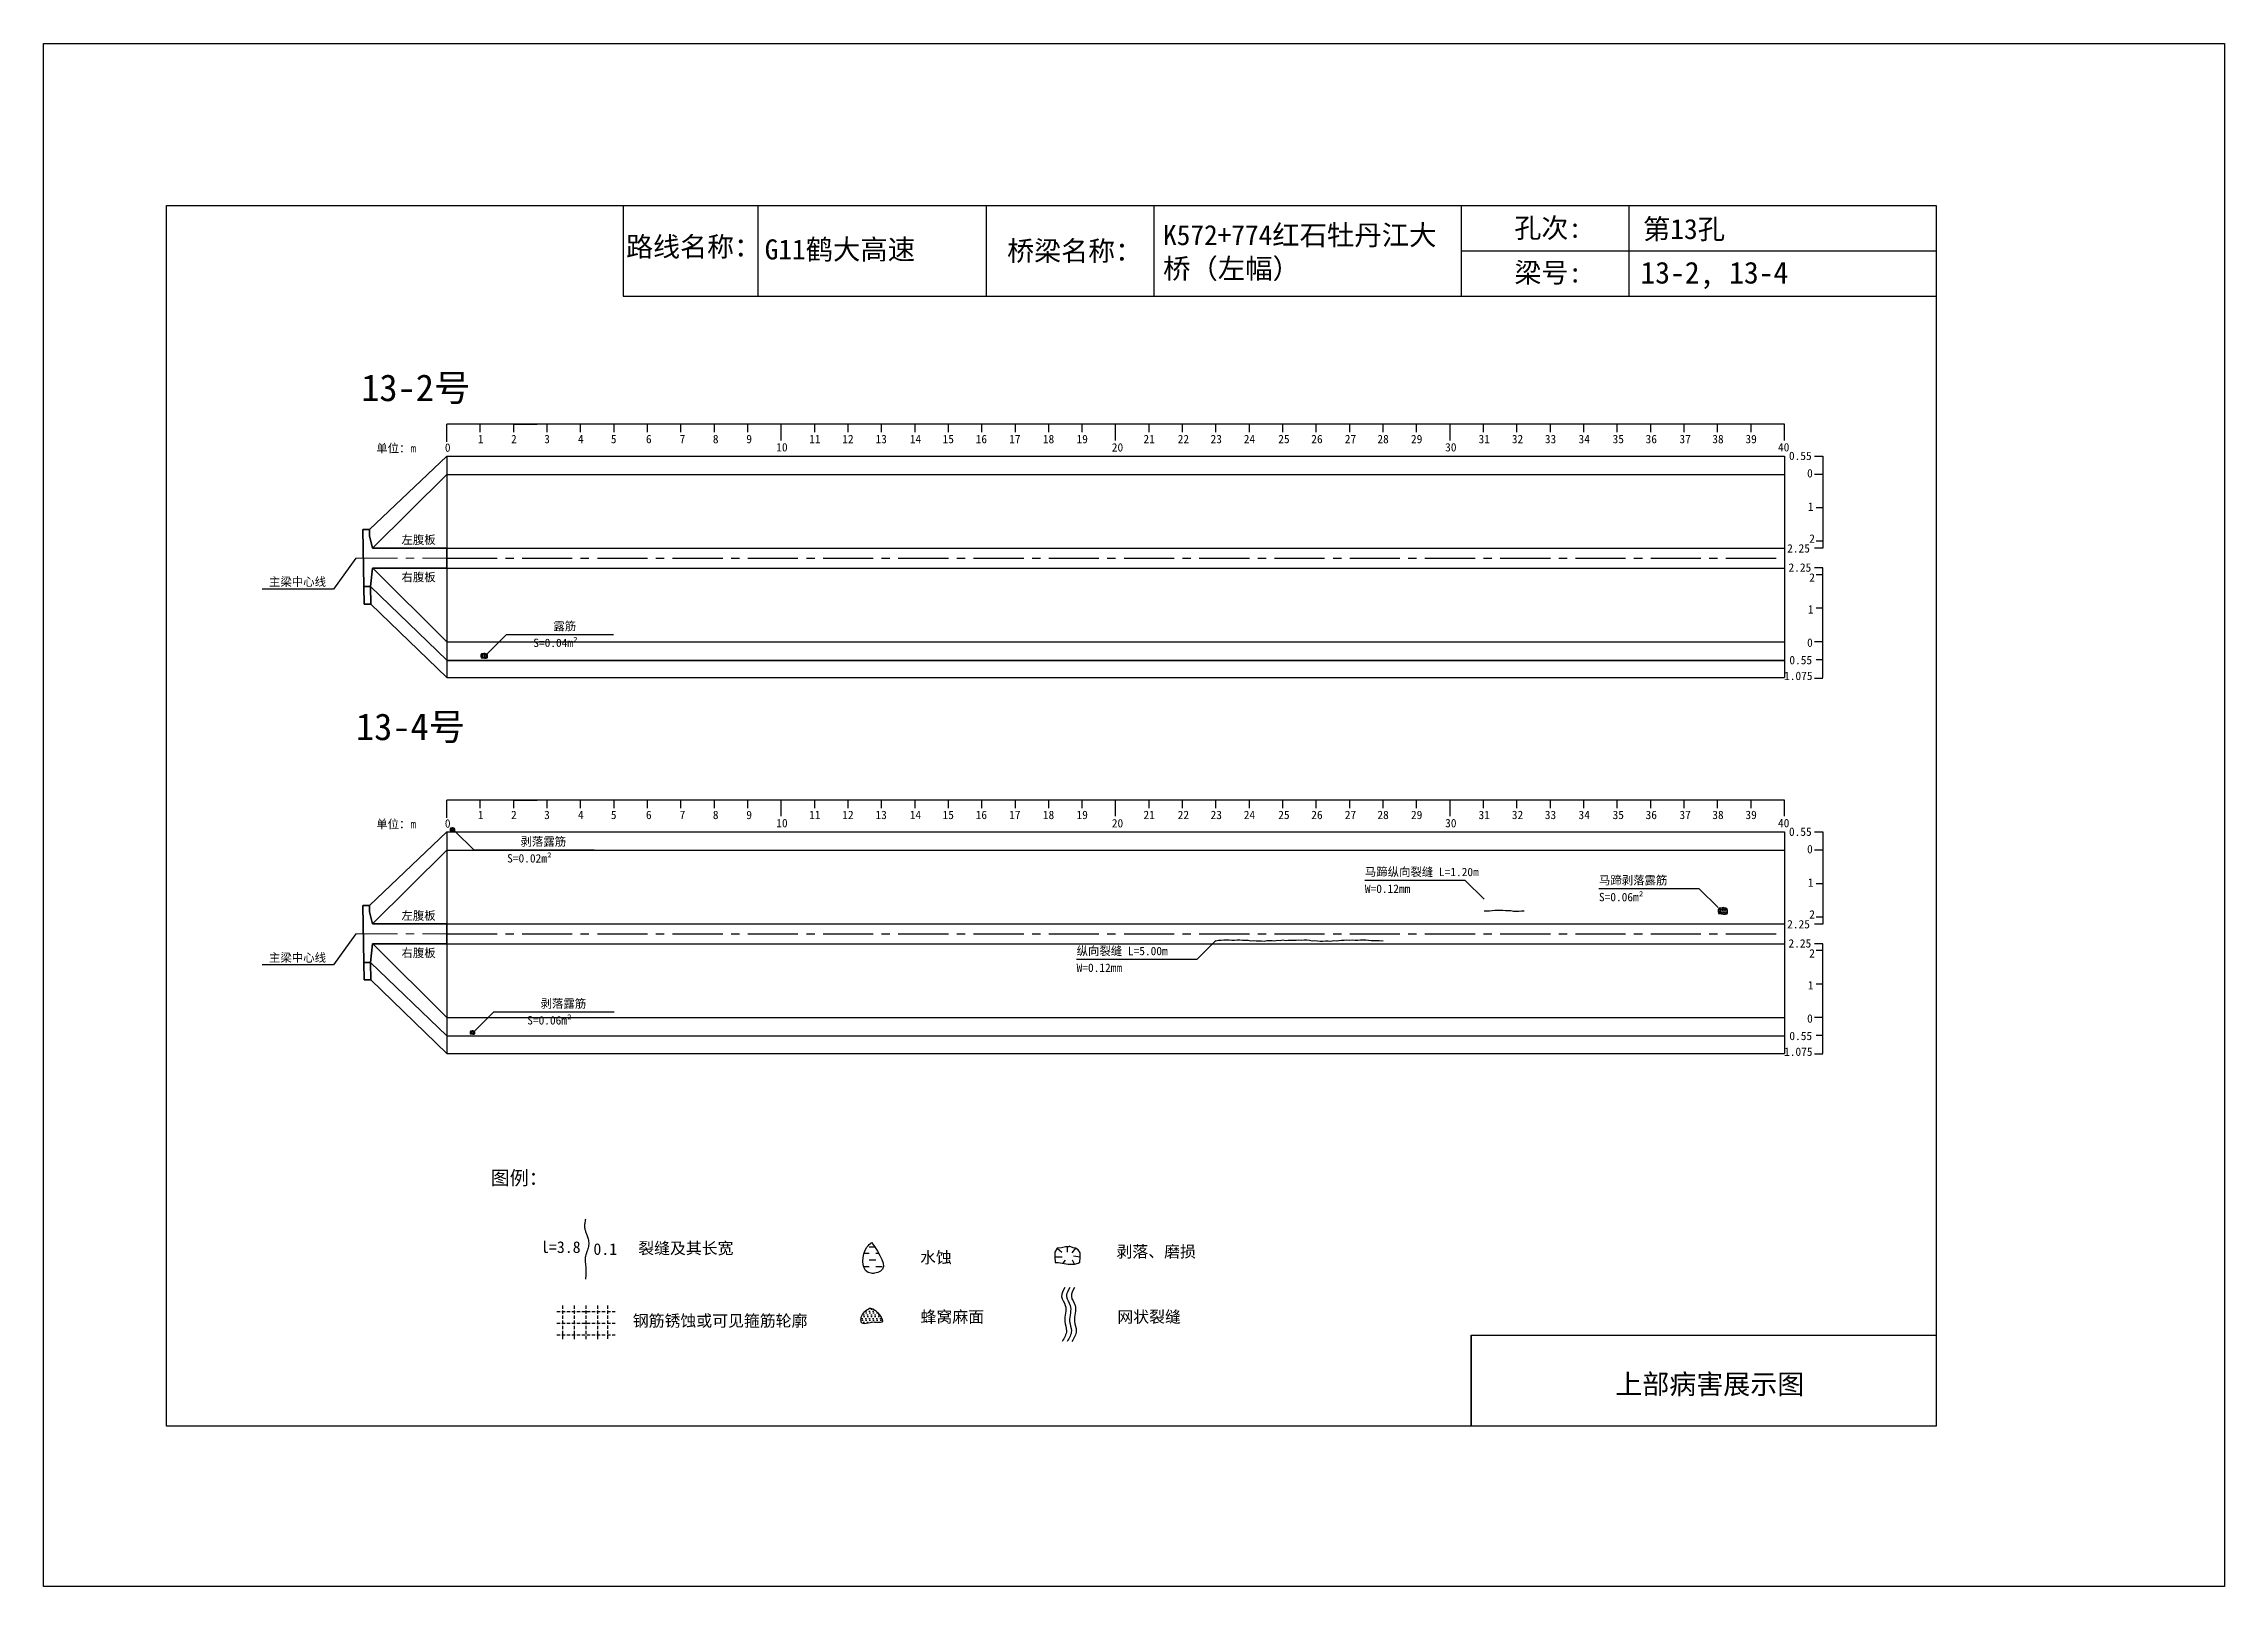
# Model space of a CAD drawing. Header units: millimetres. Extents: x -37 to 615, y -48 to 413.
import ezdxf

# ---------------------------------------------------------------- set-up
doc = ezdxf.new("R2010")
doc.units = ezdxf.units.MM
for name, pattern in [('CENTER', [2, 1.25, -0.25, 0.25, -0.25]), ('CENTER2', [1.125, 0.75, -0.125, 0.125, -0.125]), ('DASHED', [0.75, 0.5, -0.25])]:
    doc.linetypes.add(name, pattern=pattern)
for name, color, linetype in [('加固措施', 7, 'Continuous'), ('图层1', 7, 'Continuous'), ('病害', 5, 'Continuous'), ('轮廓', 3, 'Continuous')]:
    doc.layers.add(name, color=color, linetype=linetype)
doc.layers.add('虚线', color=7, linetype='Continuous', lineweight=30)
doc.styles.get("Standard").update_dxf_attribs({"font": ''})
doc.styles.add('汉字', font='')
doc.styles.get('Standard').set_extended_font_data('SimSun')
doc.styles.get('汉字').set_extended_font_data('SimSun')
pattern_1 = [(0, (-3997.7199, -288.9294), (0.55266586, 1.10533173), [0, -1.10533173])]
pattern_2 = [(0, (-6886.571, -700.7115), (0.55266586, 1.10533173), [0, -1.10533173])]
pattern_3 = [(0, (-3576.1421, -199.0757), (1.9895971, 1.9895971), [1.9895971, -1.9895971])]

# ---------------------------------------------------------------- blocks, each defined once
blk = doc.blocks.new('adfsd')
at = {"lineweight": -2, "ltscale": 0.5}
for p, q in [((1140.897, -3083.694), (1140.936, -3083.729)), ((1140.983, -3083.682), (1140.981, -3083.729)), ((1141.053, -3083.694), (1141.022, -3083.735)), ((1140.876, -3083.768), (1140.94, -3083.769)), ((1140.948, -3083.824), (1140.969, -3083.796)), ((1141.045, -3083.83), (1141.028, -3083.796)), ((1141.094, -3083.772), (1141.036, -3083.763))]:
    blk.add_line(p, q, dxfattribs=at)
blk.add_lwpolyline([(1141, -3083.682), (1140.967, -3083.682), (1140.934, -3083.69), (1140.897, -3083.694), (1140.876, -3083.727), (1140.876, -3083.768), (1140.88, -3083.818), (1140.905, -3083.818), (1140.991, -3083.83), (1141.045, -3083.83), (1141.078, -3083.822), (1141.09, -3083.814), (1141.094, -3083.772), (1141.094, -3083.735), (1141.078, -3083.707), (1141.053, -3083.694), (1141.033, -3083.69), (1141, -3083.678)], dxfattribs=at)
blk = doc.blocks.new('chi')
at = {"color": 0}
for p, q in [((1147.409, -3079.329), (1147.409, -3078.8)), ((1187.409, -3078.8), (1147.409, -3078.8)), ((1148.409, -3079.041), (1148.409, -3078.8)), ((1149.409, -3079.041), (1149.409, -3078.8)), ((1149.409, -3078.8), (1150.109, -3078.8)), ((1150.409, -3079.041), (1150.409, -3078.8)), ((1151.409, -3079.041), (1151.409, -3078.8)), ((1152.409, -3079.041), (1152.409, -3078.8)), ((1153.409, -3079.041), (1153.409, -3078.8)), ((1154.409, -3079.041), (1154.409, -3078.8)), ((1155.409, -3079.041), (1155.409, -3078.8)), ((1156.409, -3079.041), (1156.409, -3078.8)), ((1157.409, -3079.283), (1157.409, -3078.8)), ((1158.409, -3079.041), (1158.409, -3078.8)), ((1159.409, -3079.041), (1159.409, -3078.8)), ((1160.409, -3079.041), (1160.409, -3078.8)), ((1161.409, -3079.041), (1161.409, -3078.8)), ((1162.409, -3079.041), (1162.409, -3078.8)), ((1163.409, -3079.041), (1163.409, -3078.8)), ((1164.409, -3079.041), (1164.409, -3078.8)), ((1165.409, -3079.041), (1165.409, -3078.8)), ((1166.409, -3079.041), (1166.409, -3078.8)), ((1167.409, -3079.283), (1167.409, -3078.8)), ((1168.409, -3079.041), (1168.409, -3078.8)), ((1169.409, -3079.041), (1169.409, -3078.8)), ((1170.409, -3079.041), (1170.409, -3078.8)), ((1171.409, -3079.041), (1171.409, -3078.8)), ((1172.409, -3079.041), (1172.409, -3078.8)), ((1173.409, -3079.041), (1173.409, -3078.8)), ((1174.409, -3079.041), (1174.409, -3078.8)), ((1175.409, -3079.041), (1175.409, -3078.8)), ((1176.409, -3079.041), (1176.409, -3078.8)), ((1177.409, -3079.283), (1177.409, -3078.8)), ((1178.409, -3079.041), (1178.409, -3078.8)), ((1179.409, -3079.041), (1179.409, -3078.8)), ((1180.409, -3079.041), (1180.409, -3078.8)), ((1181.409, -3079.041), (1181.409, -3078.8)), ((1182.409, -3079.041), (1182.409, -3078.8)), ((1183.409, -3079.041), (1183.409, -3078.8)), ((1184.409, -3079.041), (1184.409, -3078.8)), ((1185.409, -3079.041), (1185.409, -3078.8)), ((1186.409, -3079.041), (1186.409, -3078.8)), ((1187.409, -3079.283), (1187.409, -3078.8))]:
    blk.add_line(p, q, dxfattribs=at)
for s, p in [('0', (1147.349, -3079.623)), ('1', (1148.339, -3079.368)), ('2', (1149.328, -3079.368)), ('3', (1150.319, -3079.368)), ('4', (1151.329, -3079.368)), ('5', (1152.313, -3079.368)), ('6', (1153.363, -3079.368)), ('7', (1154.37, -3079.368)), ('8', (1155.363, -3079.368)), ('9', (1156.363, -3079.368)), ('10', (1157.259, -3079.613)), ('11', (1158.242, -3079.368)), ('12', (1159.233, -3079.368)), ('13', (1160.227, -3079.368)), ('14', (1161.252, -3079.368)), ('15', (1162.233, -3079.368)), ('16', (1163.223, -3079.368)), ('17', (1164.224, -3079.368)), ('18', (1165.232, -3079.368)), ('19', (1166.238, -3079.368)), ('20', (1167.294, -3079.617)), ('21', (1168.24, -3079.368)), ('22', (1169.264, -3079.368)), ('23', (1170.247, -3079.368)), ('24', (1171.24, -3079.368)), ('25', (1172.271, -3079.368)), ('26', (1173.258, -3079.368)), ('27', (1174.261, -3079.368)), ('28', (1175.236, -3079.368)), ('29', (1176.24, -3079.368)), ('30', (1177.262, -3079.613)), ('31', (1178.261, -3079.368)), ('32', (1179.256, -3079.368)), ('33', (1180.243, -3079.368)), ('34', (1181.251, -3079.368)), ('35', (1182.269, -3079.368)), ('36', (1183.256, -3079.368)), ('37', (1184.269, -3079.368)), ('38', (1185.251, -3079.368)), ('39', (1186.242, -3079.368)), ('40', (1187.216, -3079.613))]:
    blk.add_text(s, height=0.25).set_placement(p)
blk = doc.blocks.new('kopp')
at = {"color": 0}
for p, q in [((1188.308, -3078.25), (1188.558, -3078.25)), ((1188.558, -3078.25), (1188.558, -3078.8)), ((1188.558, -3078.8), (1188.308, -3078.8)), ((1188.558, -3078.8), (1188.558, -3079.8)), ((1188.558, -3079.8), (1188.358, -3079.8)), ((1188.558, -3079.8), (1188.558, -3079.8)), ((1188.558, -3079.8), (1188.558, -3080.8)), ((1188.558, -3081.009), (1188.308, -3081.009)), ((1188.558, -3080.8), (1188.358, -3080.8)), ((1188.558, -3080.8), (1188.558, -3081.009)), ((1188.558, -3081.592), (1188.308, -3081.592)), ((1188.558, -3081.8), (1188.358, -3081.8)), ((1188.558, -3081.8), (1188.558, -3081.592)), ((1188.558, -3082.8), (1188.558, -3081.8)), ((1188.558, -3082.8), (1188.358, -3082.8)), ((1188.558, -3083.8), (1188.558, -3082.8)), ((1188.558, -3082.8), (1188.558, -3082.8)), ((1188.558, -3083.8), (1188.308, -3083.8)), ((1188.558, -3084.875), (1188.558, -3083.8)), ((1188.558, -3084.338), (1188.358, -3084.338)), ((1188.308, -3084.888), (1188.558, -3084.888))]:
    blk.add_line(p, q, dxfattribs=at)
for s, p in [('0.55', (1187.543, -3078.37)), ('0', (1188.086, -3078.891)), ('1', (1188.109, -3079.89)), ('2', (1188.15, -3080.842)), ('2.25', (1187.49, -3081.135)), ('2.25', (1187.53, -3081.708)), ('2', (1188.15, -3082.006)), ('1', (1188.109, -3082.959)), ('0', (1188.086, -3083.954)), ('0.55', (1187.556, -3084.474)), ('1.075', (1187.398, -3084.946))]:
    blk.add_text(s, height=0.25).set_placement(p)

msp = doc.modelspace()

# ---------------------------------------------------------------- hatches: boundary and pattern name
at = {"layer": '加固措施', "lineweight": -2}
h = msp.add_hatch(dxfattribs=at)
h.set_pattern_fill('DASH', color=256, scale=0.626645)
h.set_pattern_definition(pattern_3)
edge = h.paths.add_edge_path()
edge.add_spline(control_points=[(210.85, 54.88), (210.36, 54.45), (208.03, 52.39), (207.41, 44.9), (216.74, 46.23), (213.29, 51.3), (210.85, 54.88)], knot_values=[0, 0, 0, 0, 3.237042, 15.187225, 21.182779, 35.601669, 35.601669, 35.601669, 35.601669], degree=3, periodic=0)
h = msp.add_hatch(dxfattribs=at)
h.set_pattern_fill('DASH', color=256, scale=0.626645)
h.set_pattern_definition(pattern_3)
edge = h.paths.add_edge_path()
edge.add_spline(control_points=[(210.85, 54.88), (210.36, 54.45), (208.03, 52.39), (207.41, 44.9), (216.74, 46.23), (213.29, 51.3), (210.85, 54.88)], knot_values=[0, 0, 0, 0, 3.237042, 15.187225, 21.182779, 35.601669, 35.601669, 35.601669, 35.601669], degree=3, periodic=0)
h = msp.add_hatch(dxfattribs=at)
h.set_pattern_fill('DOTS', scale=0.696272)
h.set_pattern_definition(pattern_1)
edge = h.paths.add_edge_path()
edge.add_spline(control_points=[(210.19, 35.22), (209.15, 34.51), (207.68, 33.49), (207.52, 29.75), (211, 31.47), (215.72, 30.12), (212.21, 35.3), (210.31, 35.22), (210.19, 35.22)], knot_values=[0, 0, 0, 0, 5.205471, 7.397577, 12.944796, 16.169923, 23.88441, 24.400432, 24.400432, 24.400432, 24.400432], degree=3, periodic=0)
h = msp.add_hatch(dxfattribs=at)
h.set_pattern_fill('DOTS', scale=0.696272)
h.set_pattern_definition(pattern_1)
edge = h.paths.add_edge_path()
edge.add_spline(control_points=[(210.19, 35.22), (209.15, 34.51), (207.68, 33.49), (207.52, 29.75), (211, 31.47), (215.72, 30.12), (212.21, 35.3), (210.31, 35.22), (210.19, 35.22)], knot_values=[0, 0, 0, 0, 5.205471, 7.397577, 12.944796, 16.169923, 23.88441, 24.400432, 24.400432, 24.400432, 24.400432], degree=3, periodic=0)
at = {"layer": '病害', "lineweight": -2}
h = msp.add_hatch(dxfattribs=at)
h.set_pattern_fill('DOTS', color=4, scale=0.696272, style=0)
h.set_pattern_definition(pattern_2)
edge = h.paths.add_edge_path()
edge.add_spline(control_points=[(210.19, 35.22), (209.15, 34.51), (207.68, 33.49), (207.52, 29.75), (211, 31.47), (215.72, 30.12), (212.21, 35.3), (210.31, 35.22), (210.19, 35.22)], knot_values=[0, 0, 0, 0, 1.041094, 1.479515, 2.588959, 3.233985, 4.776882, 4.880086, 4.880086, 4.880086, 4.880086], degree=3, periodic=0)
h = msp.add_hatch(dxfattribs=at)
h.set_pattern_fill('DOTS', color=4, scale=0.696272, style=0)
h.set_pattern_definition(pattern_2)
edge = h.paths.add_edge_path()
edge.add_spline(control_points=[(210.19, 35.22), (209.15, 34.51), (207.68, 33.49), (207.52, 29.75), (211, 31.47), (215.72, 30.12), (212.21, 35.3), (210.31, 35.22), (210.19, 35.22)], knot_values=[0, 0, 0, 0, 1.041094, 1.479515, 2.588959, 3.233985, 4.776882, 4.880086, 4.880086, 4.880086, 4.880086], degree=3, periodic=0)

# ---------------------------------------------------------------- linework, layer by layer
at = {"color": 0, "linetype": 'ByBlock'}
for p, q in [((0, 364.85), (529.17, 364.85)), ((0, 0), (0, 364.85)), ((136.5, 364.85), (136.5, 337.72)), ((245.1, 364.85), (245.1, 337.72)), ((387.13, 364.85), (387.13, 337.72)), ((437.29, 364.79), (437.29, 337.66)), ((529.17, 364.85), (529.17, 0)), ((136.5, 337.72), (529.17, 337.72)), ((390.12, 0), (390.12, 27.12)), ((390.12, 27.12), (529.17, 27.12)), ((529.17, 0), (0, 0))]:
    msp.add_line(p, q, dxfattribs=at)
at = {"color": 0}
for p, q in [((60.65, 267.93), (83.82, 289.93)), ((83.82, 289.93), (83.82, 223.68)), ((83.82, 289.93), (483.82, 289.93)), ((483.82, 289.93), (483.82, 223.68)), ((61.57, 262.43), (83.82, 284.43)), ((83.82, 262.43), (483.82, 262.43)), ((483.82, 262.43), (483.82, 259.43)), ((56.57, 259.43), (49.96, 250.17)), ((61.64, 256.43), (83.82, 234.43)), ((83.82, 256.43), (483.82, 256.43)), ((49.96, 250.17), (28.63, 250.17)), ((60.99, 250.93), (83.82, 228.93)), ((61.09, 245.68), (83.82, 223.68)), ((83.82, 234.43), (483.82, 234.43)), ((83.82, 228.93), (483.82, 228.93)), ((83.82, 228.81), (483.82, 228.81)), ((83.82, 223.68), (483.82, 223.68)), ((60.65, 155.59), (83.82, 177.59)), ((83.82, 177.59), (83.82, 111.34)), ((83.82, 177.59), (483.82, 177.59)), ((483.82, 177.59), (483.82, 111.34)), ((61.57, 150.08), (83.82, 172.09)), ((83.82, 172.09), (483.82, 172.09)), ((83.82, 150.09), (483.82, 150.09)), ((483.82, 150.09), (483.82, 147.09)), ((56.57, 147.09), (49.96, 137.83)), ((61.64, 144.09), (83.82, 122.09)), ((83.82, 144.09), (483.82, 144.09)), ((49.96, 137.83), (28.63, 137.83)), ((60.99, 138.59), (83.82, 116.59)), ((61.09, 133.34), (83.82, 111.34)), ((83.82, 122.09), (483.82, 122.09)), ((83.82, 116.59), (483.82, 116.59)), ((83.82, 111.34), (483.82, 111.34))]:
    msp.add_line(p, q, dxfattribs=at)
msp.add_line((83.82, 284.43), (483.82, 284.43))
at = {"color": 1, "linetype": 'CENTER2', "ltscale": 20}
for p, q in [((83.82, 259.43), (483.82, 259.43)), ((83.82, 147.09), (483.82, 147.09))]:
    msp.add_line(p, q, dxfattribs=at)
at = {"color": 1, "linetype": 'DASHED'}
for p, q in [((94, 230.58), (96, 230.58)), ((94, 230.23), (96, 230.23)), ((94, 229.88), (96, 229.88)), ((94.5, 229.53), (94.5, 230.93)), ((95, 229.53), (95, 230.93)), ((95.5, 229.53), (95.5, 230.93)), ((84.8, 178.57), (86.19, 178.57)), ((84.8, 178.32), (86.19, 178.32)), ((84.8, 178.08), (86.19, 178.08)), ((85.15, 177.84), (85.15, 178.81)), ((85.5, 177.84), (85.5, 178.81)), ((85.85, 177.84), (85.85, 178.81)), ((464, 154.46), (466.79, 154.46)), ((464, 153.97), (466.79, 153.97)), ((464, 153.49), (466.79, 153.49)), ((464.7, 153), (464.7, 154.95)), ((465.39, 153), (465.39, 154.95)), ((466.09, 153), (466.09, 154.95)), ((90.8, 117.86), (92.19, 117.86)), ((90.8, 117.62), (92.19, 117.62)), ((91.15, 117.13), (91.15, 118.11)), ((91.5, 117.13), (91.5, 118.11)), ((91.85, 117.13), (91.85, 118.11)), ((90.8, 117.38), (92.19, 117.38))]:
    msp.add_line(p, q, dxfattribs=at)
at = {"color": 7}
for p, q in [((94, 230.1), (94.59, 230.09)), ((94.19, 230.78), (94.55, 230.46)), ((94.66, 229.59), (94.85, 229.85)), ((94.98, 230.89), (94.96, 230.46)), ((95.62, 230.78), (95.34, 230.41)), ((95.55, 229.53), (95.39, 229.85)), ((96, 230.06), (95.47, 230.15)), ((84.8, 178.23), (85.21, 178.23)), ((84.93, 178.71), (85.18, 178.49)), ((85.26, 177.88), (85.39, 178.06)), ((85.48, 178.78), (85.47, 178.49)), ((85.93, 178.71), (85.73, 178.45)), ((85.88, 177.84), (85.77, 178.06)), ((86.19, 178.21), (85.82, 178.26)), ((464, 153.79), (464.82, 153.78)), ((464.26, 154.74), (464.77, 154.3)), ((464.92, 153.08), (465.19, 153.44)), ((465.37, 154.89), (465.34, 154.3)), ((466.26, 154.74), (465.86, 154.22)), ((466.16, 153), (465.94, 153.44)), ((466.79, 153.74), (466.04, 153.85)), ((90.8, 117.53), (91.21, 117.52)), ((90.93, 118), (91.18, 117.78)), ((91.48, 118.08), (91.47, 117.78)), ((91.93, 118), (91.73, 117.74)), ((92.19, 117.5), (91.82, 117.56)), ((91.26, 117.17), (91.39, 117.35)), ((91.88, 117.13), (91.77, 117.35))]:
    msp.add_line(p, q, dxfattribs=at)
at = {"color": 1, "linetype": 'DASHED', "ltscale": 2}
for p, q in [((116.71, 34.25), (134.11, 34.25)), ((116.71, 34.25), (134.11, 34.25)), ((118.45, 35.99), (118.45, 25.55)), ((118.45, 35.99), (118.45, 25.55)), ((121.93, 35.99), (121.93, 25.55)), ((121.93, 35.99), (121.93, 25.55)), ((125.41, 35.99), (125.41, 25.55)), ((125.41, 35.99), (125.41, 25.55)), ((128.89, 35.99), (128.89, 25.55)), ((128.89, 35.99), (128.89, 25.55)), ((131.87, 36.02), (131.87, 25.57)), ((131.87, 36.02), (131.87, 25.57)), ((116.71, 30.77), (134.11, 30.77)), ((116.71, 30.77), (134.11, 30.77)), ((116.71, 27.29), (134.11, 27.29)), ((116.71, 27.29), (134.11, 27.29))]:
    msp.add_line(p, q, dxfattribs=at)
at = {"color": 3, "linetype": 'ByBlock'}
msp.add_lwpolyline([(-36.77, 413.19), (615.38, 413.19), (615.38, -47.93), (-36.77, -47.93)], close=True, dxfattribs=at)
at = {"color": 7}
for points in [[(96, 230.93), (101.66, 236.59), (133.66, 236.59)], [(95.13, 230.89), (94.83, 230.89), (94.53, 230.82), (94.19, 230.78), (94, 230.48), (94, 230.1), (94.04, 229.65), (94.26, 229.65), (95.06, 229.53), (95.55, 229.53), (95.85, 229.61), (95.96, 229.69), (96, 230.06), (96, 230.4), (95.85, 230.67), (95.62, 230.78), (95.43, 230.82), (95.13, 230.93)], [(85.59, 178.78), (85.38, 178.78), (85.17, 178.73), (84.93, 178.71), (84.8, 178.5), (84.8, 178.23), (84.83, 177.92), (84.98, 177.92), (85.54, 177.84), (85.88, 177.84), (86.09, 177.89), (86.17, 177.94), (86.19, 178.21), (86.19, 178.44), (86.09, 178.63), (85.93, 178.71), (85.8, 178.73), (85.59, 178.81)], [(86.19, 177.84), (91.85, 172.18), (127.85, 172.18)], [(394, 157.45), (388.34, 163.1), (358.34, 163.1)], [(464, 154.95), (458.34, 160.6), (428.34, 160.6)], [(394, 153.94), (394.8, 153.98), (395.6, 153.96), (396.4, 154.09), (397.2, 154.18), (398, 154.19), (398.8, 154.17), (399.6, 154.2), (400.4, 154.13), (401.2, 154.13), (402, 154.04), (402.8, 153.93), (403.6, 153.9), (404.4, 153.85), (405.2, 153.95), (406, 153.97)], [(465.58, 154.89), (465.16, 154.89), (464.74, 154.79), (464.26, 154.74), (464, 154.31), (464, 153.79), (464.05, 153.16), (464.37, 153.16), (465.47, 153), (466.16, 153), (466.58, 153.11), (466.74, 153.21), (466.79, 153.74), (466.79, 154.21), (466.58, 154.58), (466.26, 154.74), (466, 154.79), (465.58, 154.95)], [(313.8, 145.13), (308.14, 139.48), (272.14, 139.48)], [(313.8, 145.04), (314.6, 145.19), (315.4, 145.19), (316.2, 145.3), (317, 145.28), (317.8, 145.3), (318.6, 145.2), (319.4, 145.24), (320.2, 145.36), (321, 145.28), (321.8, 145.21), (322.6, 145.22), (323.4, 145.19), (324.2, 145), (325, 145.15), (325.8, 145.05), (326.6, 144.99), (327.4, 145.02), (328.2, 144.95), (329, 145.07), (329.8, 145.07), (330.6, 145.07), (331.4, 145.01), (332.2, 145.21), (333, 145.14), (333.8, 145.27), (334.6, 145.14), (335.4, 145.18), (336.2, 145.2), (337, 145.22), (337.8, 145.25), (338.6, 145.31), (339.4, 145.22), (340.2, 145.31), (341, 145.27), (341.8, 145.22), (342.6, 145.06), (343.4, 145.1), (344.2, 145.05), (345, 144.94), (345.8, 144.95), (346.6, 144.99), (347.4, 144.99), (348.2, 144.94), (349, 145.11), (349.8, 144.99), (350.6, 145.12), (351.4, 145.17), (352.2, 145.19), (353, 145.28), (353.8, 145.25), (354.6, 145.33), (355.4, 145.19), (356.2, 145.19), (357, 145.31), (357.8, 145.28), (358.6, 145.27), (359.4, 145.26), (360.2, 145.15), (361, 145.16), (361.8, 145.09), (362.6, 145.08), (363.4, 144.98), (363.8, 145.13)], [(91.59, 118.08), (91.38, 118.08), (91.17, 118.03), (90.93, 118), (90.8, 117.79), (90.8, 117.53), (90.83, 117.21), (90.98, 117.21), (91.54, 117.13), (91.88, 117.13), (92.09, 117.19), (92.17, 117.24), (92.19, 117.5), (92.19, 117.74), (92.09, 117.92), (91.93, 118), (91.8, 118.03), (91.59, 118.11)], [(92.19, 118.11), (97.85, 123.76), (133.85, 123.76)]]:
    msp.add_lwpolyline(points, dxfattribs=at)
for points in [[(268.59, 41.36), (268.08, 40.47), (267.03, 38.67), (269.71, 35.55), (267.97, 31.9), (269.63, 28.26), (268.46, 26.35), (267.82, 25.31)], [(268.59, 41.36), (268.08, 40.47), (267.03, 38.67), (269.71, 35.55), (267.97, 31.9), (269.63, 28.26), (268.46, 26.35), (267.82, 25.31)], [(270.07, 41.36), (269.55, 40.47), (268.51, 38.67), (271.18, 35.55), (269.44, 31.9), (271.1, 28.26), (269.94, 26.35), (269.3, 25.31)], [(270.07, 41.36), (269.55, 40.47), (268.51, 38.67), (271.18, 35.55), (269.44, 31.9), (271.1, 28.26), (269.94, 26.35), (269.3, 25.31)], [(271.52, 41.36), (271, 40.47), (269.96, 38.67), (272.63, 35.55), (270.89, 31.9), (272.55, 28.26), (271.39, 26.35), (270.75, 25.31)], [(271.52, 41.36), (271, 40.47), (269.96, 38.67), (272.63, 35.55), (270.89, 31.9), (272.55, 28.26), (271.39, 26.35), (270.75, 25.31)]]:
    msp.add_open_spline(points, degree=3, knots=[0, 0, 0, 0, 2.808133, 5.677796, 10.461234, 13.324406, 16.732801, 16.732801, 16.732801, 16.732801])
at = {"lineweight": -2}
msp.add_open_spline([(210.19, 35.22), (209.15, 34.51), (207.68, 33.49), (207.52, 29.75), (211, 31.47), (215.72, 30.12), (212.21, 35.3), (210.31, 35.22), (210.19, 35.22)], degree=3, knots=[0, 0, 0, 0, 3.624423, 5.150725, 9.013098, 11.258664, 16.630045, 16.989336, 16.989336, 16.989336, 16.989336], dxfattribs=at)
msp.add_open_spline([(210.19, 35.22), (209.15, 34.51), (207.68, 33.49), (207.52, 29.75), (211, 31.47), (215.72, 30.12), (212.21, 35.3), (210.31, 35.22), (210.19, 35.22)], degree=3, knots=[0, 0, 0, 0, 3.624423, 5.150725, 9.013098, 11.258664, 16.630045, 16.989336, 16.989336, 16.989336, 16.989336], dxfattribs=at)
at = {"layer": '加固措施', "lineweight": -2}
msp.add_open_spline([(210.85, 54.88), (210.36, 54.45), (208.03, 52.39), (207.41, 44.9), (216.74, 46.23), (213.29, 51.3), (210.85, 54.88)], degree=3, knots=[0, 0, 0, 0, 2.028466, 9.51698, 13.274057, 22.309569, 22.309569, 22.309569, 22.309569], dxfattribs=at)
msp.add_open_spline([(210.85, 54.88), (210.36, 54.45), (208.03, 52.39), (207.41, 44.9), (216.74, 46.23), (213.29, 51.3), (210.85, 54.88)], degree=3, knots=[0, 0, 0, 0, 2.028466, 9.51698, 13.274057, 22.309569, 22.309569, 22.309569, 22.309569], dxfattribs=at)
at = {"layer": '图层1', "lineweight": -2}
msp.add_open_spline([(125.25, 61.82), (125.22, 61.61), (125.18, 61.39), (125.07, 60.75), (125.02, 60.35), (124.99, 59.78), (125, 59.6), (125.02, 59.31), (125.03, 59.21), (125.06, 59), (125.09, 58.89), (125.19, 58.51), (125.29, 58.21), (125.54, 57.57), (125.69, 57.22), (125.96, 56.46), (126.09, 56.04), (126.21, 55.34), (126.24, 55.06), (126.25, 54.51), (126.23, 54.25), (126.16, 53.74), (126.11, 53.5), (126, 53.03), (125.93, 52.81), (125.76, 52.25), (125.64, 51.93), (125.45, 51.33), (125.36, 51.04), (125.27, 50.66), (125.24, 50.54), (125.21, 50.32), (125.2, 50.23), (125.18, 50.03), (125.17, 49.92), (125.17, 49.54), (125.18, 49.25), (125.23, 48.62), (125.27, 48.29), (125.33, 47.7), (125.35, 47.46), (125.38, 47), (125.39, 46.78), (125.4, 46.36), (125.4, 46.16), (125.39, 45.54), (125.37, 45.14), (125.32, 44.45), (125.3, 44.15), (125.27, 43.85)], degree=3, knots=[0, 0, 0, 0, 0.93103, 0.93103, 2.904338, 2.904338, 3.933552, 3.933552, 4.598026, 4.598026, 5.2625, 5.2625, 6.799065, 6.799065, 8.335629, 8.335629, 9.872194, 9.872194, 10.744529, 10.744529, 11.616864, 11.616864, 12.4892, 12.4892, 13.361535, 13.361535, 14.755665, 14.755665, 16.149795, 16.149795, 16.835641, 16.835641, 17.410365, 17.410365, 17.98509, 17.98509, 19.45733, 19.45733, 20.929571, 20.929571, 21.910052, 21.910052, 22.722819, 22.722819, 23.535585, 23.535585, 25.161117, 25.161117, 26.428502, 26.428502, 26.428502, 26.428502], dxfattribs=at)
msp.add_open_spline([(125.25, 61.82), (125.22, 61.61), (125.18, 61.39), (125.07, 60.75), (125.02, 60.35), (124.99, 59.78), (125, 59.6), (125.02, 59.31), (125.03, 59.21), (125.06, 59), (125.09, 58.89), (125.19, 58.51), (125.29, 58.21), (125.54, 57.57), (125.69, 57.22), (125.96, 56.46), (126.09, 56.04), (126.21, 55.34), (126.24, 55.06), (126.25, 54.51), (126.23, 54.25), (126.16, 53.74), (126.11, 53.5), (126, 53.03), (125.93, 52.81), (125.76, 52.25), (125.64, 51.93), (125.45, 51.33), (125.36, 51.04), (125.27, 50.66), (125.24, 50.54), (125.21, 50.32), (125.2, 50.23), (125.18, 50.03), (125.17, 49.92), (125.17, 49.54), (125.18, 49.25), (125.23, 48.62), (125.27, 48.29), (125.33, 47.7), (125.35, 47.46), (125.38, 47), (125.39, 46.78), (125.4, 46.36), (125.4, 46.16), (125.39, 45.54), (125.37, 45.14), (125.32, 44.45), (125.3, 44.15), (125.27, 43.85)], degree=3, knots=[0, 0, 0, 0, 0.93103, 0.93103, 2.904338, 2.904338, 3.933552, 3.933552, 4.598026, 4.598026, 5.2625, 5.2625, 6.799065, 6.799065, 8.335629, 8.335629, 9.872194, 9.872194, 10.744529, 10.744529, 11.616864, 11.616864, 12.4892, 12.4892, 13.361535, 13.361535, 14.755665, 14.755665, 16.149795, 16.149795, 16.835641, 16.835641, 17.410365, 17.410365, 17.98509, 17.98509, 19.45733, 19.45733, 20.929571, 20.929571, 21.910052, 21.910052, 22.722819, 22.722819, 23.535585, 23.535585, 25.161117, 25.161117, 26.428502, 26.428502, 26.428502, 26.428502], dxfattribs=at)
at = {"layer": '病害', "color": 5}
for p, q in [((136.5, 364.85), (136.5, 337.72)), ((245.1, 364.85), (245.1, 337.72)), ((387.13, 364.85), (387.13, 337.72)), ((529.17, 364.85), (529.17, 337.72)), ((136.5, 337.72), (386.58, 337.72)), ((386.58, 337.72), (529.17, 337.72)), ((390.12, 27.12), (529.17, 27.12)), ((390.12, 27.12), (390.12, 0)), ((529.17, 27.12), (529.17, 0))]:
    msp.add_line(p, q, dxfattribs=at)
at = {"layer": '病害', "color": 0}
for p, q in [((176.83, 364.85), (176.83, 337.72)), ((295.25, 364.85), (295.25, 337.72)), ((387.14, 351.23), (529.17, 351.23))]:
    msp.add_line(p, q, dxfattribs=at)
at = {"layer": '虚线', "linetype": 'CENTER', "lineweight": 18, "ltscale": 10}
for p, q in [((56.57, 259.43), (83.82, 259.43)), ((56.57, 147.09), (83.82, 147.09))]:
    msp.add_line(p, q, dxfattribs=at)
at = {"layer": '轮廓', "color": 5, "lineweight": 35}
for p, q in [((58.99, 250.93), (58.65, 267.93)), ((58.65, 267.93), (60.65, 267.93)), ((60.69, 266.05), (60.65, 267.93)), ((61.57, 262.43), (60.69, 266.05)), ((83.82, 262.43), (61.57, 262.43)), ((83.82, 256.43), (83.82, 262.43)), ((60.99, 250.93), (61.63, 256.43)), ((83.82, 256.43), (61.63, 256.43)), ((58.99, 250.93), (60.99, 250.93)), ((59.09, 245.68), (58.99, 250.93)), ((61.09, 245.68), (60.99, 250.93)), ((59.09, 245.68), (61.09, 245.68)), ((58.99, 138.59), (58.65, 155.59)), ((58.65, 155.59), (60.65, 155.59)), ((60.69, 153.71), (60.65, 155.59)), ((61.57, 150.08), (60.69, 153.71)), ((83.82, 150.08), (61.57, 150.08)), ((83.82, 144.08), (83.82, 150.08)), ((60.99, 138.59), (61.63, 144.09)), ((83.82, 144.09), (61.63, 144.09)), ((58.99, 138.59), (60.99, 138.59)), ((59.09, 133.34), (58.99, 138.59)), ((61.09, 133.34), (60.99, 138.59)), ((59.09, 133.34), (61.09, 133.34))]:
    msp.add_line(p, q, dxfattribs=at)

# ---------------------------------------------------------------- block references
at = {"color": 0}
for name, p, xscale, yscale, zscale in [('chi', (-11390.27, 31087.43), 9.999999999994273, 9.999999999994273, 9.999999999994273), ('kopp', (-11390.27, 31072.43), 9.999999999994273, 9.999999999994273, 9.999999999994273), ('chi', (-11390.27, 30975.09), 9.999999999994273, 9.999999999994273, 9.999999999994273), ('kopp', (-11390.27, 30960.09), 9.999999999994273, 9.999999999994273, 9.999999999994273), ('adfsd', (-39452.38, 107407.64), 34.81359766870787, 34.81359766870787, 34.81359766870787), ('adfsd', (-39452.38, 107407.64), 34.81359766870787, 34.81359766870787, 34.81359766870787)]:
    msp.add_blockref(name, p, dxfattribs=dict(at, xscale=xscale, yscale=yscale, zscale=zscale))

# ---------------------------------------------------------------- texts
for s, p in [('单位：m', (62.7, 290.99)), ('左腹板', (70.24, 263.64)), ('右腹板', (70.24, 252.47)), ('主梁中心线', (30.63, 251.08)), ('单位：m', (62.7, 178.65)), ('左腹板', (70.24, 151.3)), ('主梁中心线', (30.63, 138.73)), ('右腹板', (70.24, 140.13))]:
    msp.add_text(s, height=2.5).set_placement(p)
at = {"color": 7}
for s, p in [('S=0.04m²', (109.66, 232.84)), ('露筋', (115.66, 237.84)), ('剥落露筋', (105.85, 173.43)), ('S=0.02m²', (101.85, 168.43)), ('马蹄纵向裂缝 L=1.20m', (358.34, 164.35)), ('马蹄剥落露筋', (428.34, 161.85)), ('W=0.12mm', (358.34, 159.35)), ('S=0.06m²', (428.34, 156.85)), ('纵向裂缝 L=5.00m', (272.14, 140.73)), ('W=0.12mm', (272.14, 135.73)), ('剥落露筋', (111.85, 125.01)), ('S=0.06m²', (107.85, 120.01))]:
    msp.add_text(s, height=2.5, dxfattribs=at).set_placement(p)
at = {"linetype": 'ByBlock', "attachment_point": 1, "style": '汉字'}
for s, insert, char_height, width in [('K572+774红石牡丹江大桥（左幅）', (298, 358.97), 6, 87.5474), ('{\\C0;第13孔}', (441.52, 360.78), 6, 77.4135), ('{\\C0;G11鹤大高速}', (178.87, 354.68), 6, 62.8604), ('{\\C0;13-2, 13-4}', (440.75, 347.98), 6.5, 84.1186), ('{\\C0;13-2号}', (58.2, 314.34), 8, 49.3496), ('{\\C0;13-4号}', (56.63, 213.01), 8, 49.3496)]:
    msp.add_mtext(s, dxfattribs=dict(at, insert=insert, char_height=char_height, width=width))
at = {"layer": '图层1', "style": '汉字'}
for s, p in [('孔次:', (403.05, 355.16)), ('路线名称：', (137.42, 349.54)), ('桥梁名称：', (251.38, 348.29)), ('梁号:', (403.08, 341.8)), ('上部病害展示图', (433.23, 9.56))]:
    msp.add_text(s, height=5.918, dxfattribs=at).set_placement(p)
at = {"layer": '图层1', "lineweight": -2, "attachment_point": 1}
for s, insert, char_height in [('图例：', (96.91, 76.23), 4.178), ('图例：', (96.91, 76.23), 4.178), ('l=3.8', (111.98, 55.21), 3.481), ('l=3.8', (111.98, 55.21), 3.481), ('0.1', (127.65, 54.63), 3.481), ('0.1', (127.65, 54.63), 3.481), ('裂缝及其长宽', (141.05, 54.88), 3.481), ('裂缝及其长宽', (141.05, 54.88), 3.481), ('水蚀', (225.33, 52.14), 3.481), ('水蚀', (225.33, 52.14), 3.481), ('剥落、磨损', (284.06, 53.89), 3.481), ('剥落、磨损', (284.06, 53.89), 3.481), ('钢筋锈蚀或可见箍筋轮廓', (139.42, 33.21), 3.4814), ('钢筋锈蚀或可见箍筋轮廓', (139.42, 33.21), 3.4814), ('蜂窝麻面', (225.48, 34.38), 3.481), ('蜂窝麻面', (225.48, 34.38), 3.481), ('网状裂缝', (284.32, 34.39), 3.481), ('网状裂缝', (284.32, 34.39), 3.481)]:
    msp.add_mtext(s, dxfattribs=dict(at, insert=insert, char_height=char_height))

doc.saveas('drawing.dxf')
